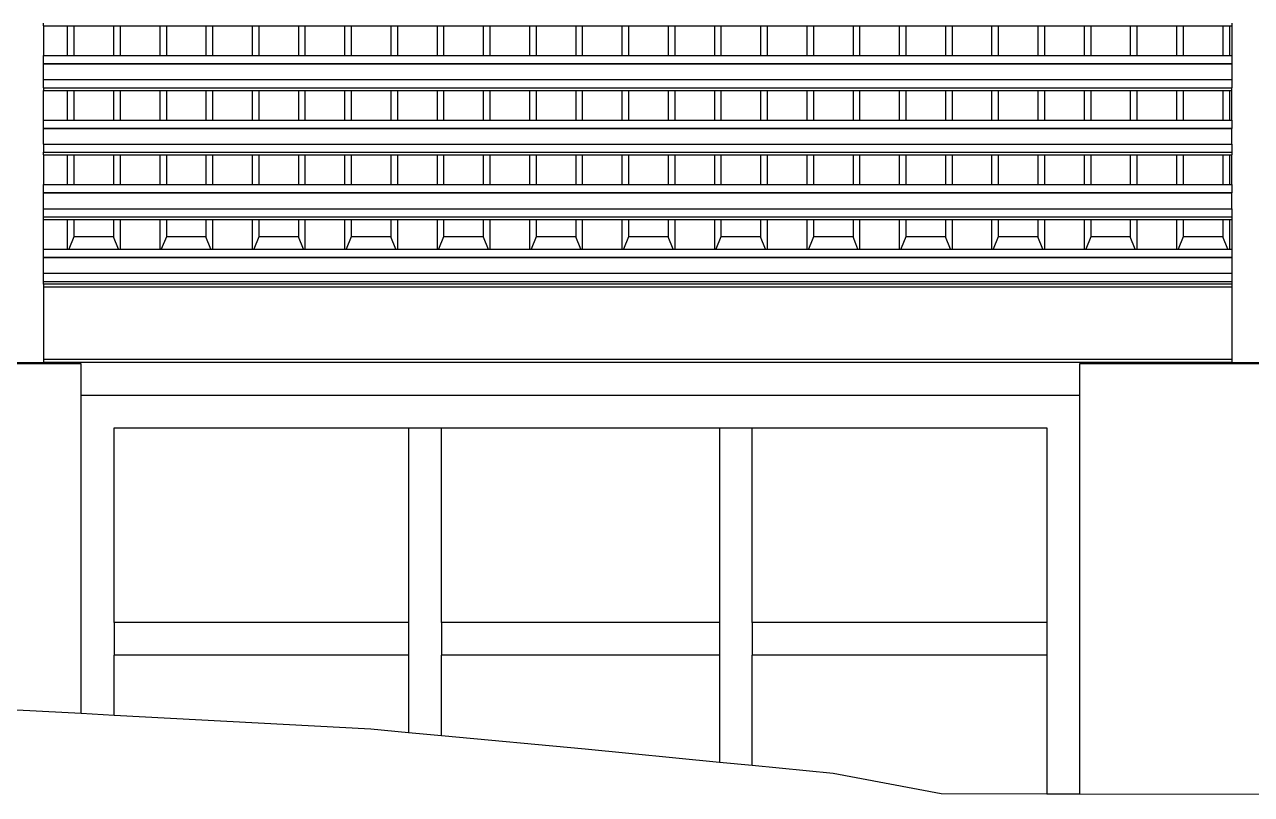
# Model space of a CAD drawing. Extents: x -101 to 101, y -14 to 18.
# Drawn here: x -47.651 to -43.902, y 7.825 to 10.178 of the extents above; entities that cross this region are included whole.
import ezdxf

# ---------------------------------------------------------------- set-up
doc = ezdxf.new("R2010")
doc.units = 0
doc.layers.get('0').update_dxf_attribs({"linetype": 'CONTINUOUS'})
doc.layers.add('SECTIONCUTEDGES', color=7, linetype='CONTINUOUS')

msp = doc.modelspace()

# ---------------------------------------------------------------- linework, layer by layer
for p, q in [((-47.5923, 10.1742), (-47.5923, 10.1824)), ((-47.5923, 10.1742), (-47.5201, 10.1742)), ((-47.5923, 10.1742), (-47.5923, 10.0838)), ((-47.5201, 10.1742), (-47.5201, 10.0838)), ((-47.5201, 10.1742), (-47.5, 10.1742)), ((-47.5, 10.1742), (-47.5, 10.0838)), ((-47.5, 10.1742), (-47.3789, 10.1742)), ((-47.3789, 10.1742), (-47.3789, 10.0838)), ((-47.3789, 10.1742), (-47.3587, 10.1742)), ((-47.3587, 10.1742), (-47.3587, 10.0838)), ((-47.3587, 10.1742), (-47.2377, 10.1742)), ((-47.2377, 10.1742), (-47.2377, 10.0838)), ((-47.2377, 10.1742), (-47.2175, 10.1742)), ((-47.2175, 10.1742), (-47.2175, 10.0838)), ((-47.2175, 10.1742), (-47.0965, 10.1742)), ((-47.0965, 10.1742), (-47.0965, 10.0838)), ((-47.0965, 10.1742), (-47.0763, 10.1742)), ((-47.0763, 10.1742), (-47.0763, 10.0838)), ((-47.0763, 10.1742), (-46.9553, 10.1742)), ((-46.9553, 10.1742), (-46.9553, 10.0838)), ((-46.9553, 10.1742), (-46.9351, 10.1742)), ((-46.9351, 10.1742), (-46.9351, 10.0838)), ((-46.9351, 10.1742), (-46.8141, 10.1742)), ((-46.8141, 10.1742), (-46.8141, 10.0838)), ((-46.8141, 10.1742), (-46.7939, 10.1742)), ((-46.7939, 10.1742), (-46.7939, 10.0838)), ((-46.7939, 10.1742), (-46.6729, 10.1742)), ((-46.6729, 10.1742), (-46.6729, 10.0838)), ((-46.6729, 10.1742), (-46.6527, 10.1742)), ((-46.6527, 10.1742), (-46.6527, 10.0838)), ((-46.6527, 10.1742), (-46.5317, 10.1742)), ((-46.5317, 10.1742), (-46.5317, 10.0838)), ((-46.5317, 10.1742), (-46.5115, 10.1742)), ((-46.5115, 10.1742), (-46.5115, 10.0838)), ((-46.5115, 10.1742), (-46.3905, 10.1742)), ((-46.3905, 10.1742), (-46.3905, 10.0838)), ((-46.3905, 10.1742), (-46.3703, 10.1742)), ((-46.3703, 10.1742), (-46.3703, 10.0838)), ((-46.3703, 10.1742), (-46.2493, 10.1742)), ((-46.2493, 10.1742), (-46.2493, 10.0838)), ((-46.2493, 10.1742), (-46.2291, 10.1742)), ((-46.2291, 10.1742), (-46.2291, 10.0838)), ((-46.2291, 10.1742), (-46.1081, 10.1742)), ((-46.1081, 10.1742), (-46.1081, 10.0838)), ((-46.1081, 10.1742), (-46.0879, 10.1742)), ((-46.0879, 10.1742), (-46.0879, 10.0838)), ((-46.0879, 10.1742), (-45.9668, 10.1742)), ((-45.9668, 10.1742), (-45.9668, 10.0838)), ((-45.9668, 10.1742), (-45.9467, 10.1742)), ((-45.9467, 10.1742), (-45.9467, 10.0838)), ((-45.9467, 10.1742), (-45.8256, 10.1742)), ((-45.8256, 10.1742), (-45.8256, 10.0838)), ((-45.8256, 10.1742), (-45.8055, 10.1742)), ((-45.8055, 10.1742), (-45.8055, 10.0838)), ((-45.8055, 10.1742), (-45.6844, 10.1742)), ((-45.6844, 10.1742), (-45.6844, 10.0838)), ((-45.6844, 10.1742), (-45.6643, 10.1742)), ((-45.6643, 10.1742), (-45.6643, 10.0838)), ((-45.6643, 10.1742), (-45.5432, 10.1742)), ((-45.5432, 10.1742), (-45.5432, 10.0838)), ((-45.5432, 10.1742), (-45.5231, 10.1742)), ((-45.5231, 10.1742), (-45.5231, 10.0838)), ((-45.5231, 10.1742), (-45.402, 10.1742)), ((-45.402, 10.1742), (-45.402, 10.0838)), ((-45.402, 10.1742), (-45.3818, 10.1742)), ((-45.3818, 10.1742), (-45.3818, 10.0838)), ((-45.3818, 10.1742), (-45.2608, 10.1742)), ((-45.2608, 10.1742), (-45.2608, 10.0838)), ((-45.2608, 10.1742), (-45.2406, 10.1742)), ((-45.2406, 10.1742), (-45.2406, 10.0838)), ((-45.2406, 10.1742), (-45.1196, 10.1742)), ((-45.1196, 10.1742), (-45.1196, 10.0838)), ((-45.1196, 10.1742), (-45.0994, 10.1742)), ((-45.0994, 10.1742), (-45.0994, 10.0838)), ((-45.0994, 10.1742), (-44.9784, 10.1742)), ((-44.9784, 10.1742), (-44.9784, 10.0838)), ((-44.9784, 10.1742), (-44.9582, 10.1742)), ((-44.9582, 10.1742), (-44.9582, 10.0838)), ((-44.9582, 10.1742), (-44.8372, 10.1742)), ((-44.8372, 10.1742), (-44.8372, 10.0838)), ((-44.8372, 10.1742), (-44.817, 10.1742)), ((-44.817, 10.1742), (-44.817, 10.0838)), ((-44.817, 10.1742), (-44.696, 10.1742)), ((-44.696, 10.1742), (-44.696, 10.0838)), ((-44.696, 10.1742), (-44.6758, 10.1742)), ((-44.6758, 10.1742), (-44.6758, 10.0838)), ((-44.6758, 10.1742), (-44.5548, 10.1742)), ((-44.5548, 10.1742), (-44.5548, 10.0838)), ((-44.5548, 10.1742), (-44.5346, 10.1742)), ((-44.5346, 10.1742), (-44.5346, 10.0838)), ((-44.5346, 10.1742), (-44.4136, 10.1742)), ((-44.4136, 10.1742), (-44.4136, 10.0838)), ((-44.4136, 10.1742), (-44.3934, 10.1742)), ((-44.3934, 10.1742), (-44.3934, 10.0838)), ((-44.3934, 10.1742), (-44.2724, 10.1742)), ((-44.2724, 10.1742), (-44.2724, 10.0838)), ((-44.2724, 10.1742), (-44.2522, 10.1742)), ((-44.2522, 10.1742), (-44.2522, 10.0838)), ((-44.2522, 10.1742), (-44.1312, 10.1742)), ((-44.1312, 10.1742), (-44.1312, 10.0838)), ((-44.1312, 10.1742), (-44.111, 10.1742)), ((-44.111, 10.1742), (-44.111, 10.0838)), ((-44.111, 10.1742), (-43.99, 10.1742)), ((-43.99, 10.1742), (-43.99, 10.0838)), ((-43.99, 10.1742), (-43.9698, 10.1742)), ((-43.9698, 10.1742), (-43.9698, 10.0838)), ((-43.9698, 10.1742), (-43.9623, 10.1742)), ((-43.9623, 10.1824), (-43.9623, 10.1742)), ((-43.9623, 10.1742), (-43.9623, 10.0838)), ((-47.5923, 10.0838), (-47.5201, 10.0838)), ((-47.5923, 10.0591), (-47.5923, 10.0838)), ((-47.5201, 10.0838), (-47.5, 10.0838)), ((-47.5, 10.0838), (-47.3789, 10.0838)), ((-47.3789, 10.0838), (-47.3587, 10.0838)), ((-47.3587, 10.0838), (-47.2377, 10.0838)), ((-47.2377, 10.0838), (-47.2175, 10.0838)), ((-47.2175, 10.0838), (-47.0965, 10.0838)), ((-47.0965, 10.0838), (-47.0763, 10.0838)), ((-47.0763, 10.0838), (-46.9553, 10.0838)), ((-46.9553, 10.0838), (-46.9351, 10.0838)), ((-46.9351, 10.0838), (-46.8141, 10.0838)), ((-46.8141, 10.0838), (-46.7939, 10.0838)), ((-46.7939, 10.0838), (-46.6729, 10.0838)), ((-46.6729, 10.0838), (-46.6527, 10.0838)), ((-46.6527, 10.0838), (-46.5317, 10.0838)), ((-46.5317, 10.0838), (-46.5115, 10.0838)), ((-46.5115, 10.0838), (-46.3905, 10.0838)), ((-46.3905, 10.0838), (-46.3703, 10.0838)), ((-46.3703, 10.0838), (-46.2493, 10.0838)), ((-46.2493, 10.0838), (-46.2291, 10.0838)), ((-46.2291, 10.0838), (-46.1081, 10.0838)), ((-46.1081, 10.0838), (-46.0879, 10.0838)), ((-46.0879, 10.0838), (-45.9668, 10.0838)), ((-45.9668, 10.0838), (-45.9467, 10.0838)), ((-45.9467, 10.0838), (-45.8256, 10.0838)), ((-45.8256, 10.0838), (-45.8055, 10.0838)), ((-45.8055, 10.0838), (-45.6844, 10.0838)), ((-45.6844, 10.0838), (-45.6643, 10.0838)), ((-45.6643, 10.0838), (-45.5432, 10.0838)), ((-45.5432, 10.0838), (-45.5231, 10.0838)), ((-45.5231, 10.0838), (-45.402, 10.0838)), ((-45.402, 10.0838), (-45.3818, 10.0838)), ((-45.3818, 10.0838), (-45.2608, 10.0838)), ((-45.2608, 10.0838), (-45.2406, 10.0838)), ((-45.2406, 10.0838), (-45.1196, 10.0838)), ((-45.1196, 10.0838), (-45.0994, 10.0838)), ((-45.0994, 10.0838), (-44.9784, 10.0838)), ((-44.9784, 10.0838), (-44.9582, 10.0838)), ((-44.9582, 10.0838), (-44.8372, 10.0838)), ((-44.8372, 10.0838), (-44.817, 10.0838)), ((-44.817, 10.0838), (-44.696, 10.0838)), ((-44.696, 10.0838), (-44.6758, 10.0838)), ((-44.6758, 10.0838), (-44.5548, 10.0838)), ((-44.5548, 10.0838), (-44.5346, 10.0838)), ((-44.5346, 10.0838), (-44.4136, 10.0838)), ((-44.4136, 10.0838), (-44.3934, 10.0838)), ((-44.3934, 10.0838), (-44.2724, 10.0838)), ((-44.2724, 10.0838), (-44.2522, 10.0838)), ((-44.2522, 10.0838), (-44.1312, 10.0838)), ((-44.1312, 10.0838), (-44.111, 10.0838)), ((-44.111, 10.0838), (-43.99, 10.0838)), ((-43.99, 10.0838), (-43.9698, 10.0838)), ((-43.9698, 10.0838), (-43.9623, 10.0838)), ((-43.9623, 10.0838), (-43.9623, 10.0591)), ((-47.5923, 10.0591), (-43.9623, 10.0591)), ((-47.5923, 10.0583), (-47.5923, 10.0591)), ((-47.5923, 10.0583), (-43.9623, 10.0583)), ((-47.5923, 10.0098), (-47.5923, 10.0583)), ((-43.9623, 10.0591), (-43.9623, 10.0583)), ((-43.9623, 10.0583), (-43.9623, 10.0098)), ((-47.5923, 10.0098), (-43.9623, 10.0098)), ((-47.5923, 9.9851), (-47.5923, 10.0098)), ((-43.9623, 10.0098), (-43.9623, 9.9851)), ((-47.5923, 9.9851), (-43.9623, 9.9851)), ((-47.5923, 9.9851), (-47.5923, 9.9769)), ((-47.5923, 9.9769), (-47.5201, 9.9769)), ((-47.5923, 9.8865), (-47.5923, 9.9769)), ((-47.5201, 9.9769), (-47.5201, 9.8865)), ((-47.5201, 9.9769), (-47.5, 9.9769)), ((-47.5, 9.9769), (-47.5, 9.8865)), ((-47.5, 9.9769), (-47.3789, 9.9769)), ((-47.3789, 9.9769), (-47.3789, 9.8865)), ((-47.3789, 9.9769), (-47.3587, 9.9769)), ((-47.3587, 9.9769), (-47.3587, 9.8865)), ((-47.3587, 9.9769), (-47.2377, 9.9769)), ((-47.2377, 9.9769), (-47.2377, 9.8865)), ((-47.2377, 9.9769), (-47.2175, 9.9769)), ((-47.2175, 9.9769), (-47.2175, 9.8865)), ((-47.2175, 9.9769), (-47.0965, 9.9769)), ((-47.0965, 9.9769), (-47.0965, 9.8865)), ((-47.0965, 9.9769), (-47.0763, 9.9769)), ((-47.0763, 9.9769), (-47.0763, 9.8865)), ((-47.0763, 9.9769), (-46.9553, 9.9769)), ((-46.9553, 9.9769), (-46.9553, 9.8865)), ((-46.9553, 9.9769), (-46.9351, 9.9769)), ((-46.9351, 9.9769), (-46.9351, 9.8865)), ((-46.9351, 9.9769), (-46.8141, 9.9769)), ((-46.8141, 9.9769), (-46.8141, 9.8865)), ((-46.8141, 9.9769), (-46.7939, 9.9769)), ((-46.7939, 9.9769), (-46.7939, 9.8865)), ((-46.7939, 9.9769), (-46.6729, 9.9769)), ((-46.6729, 9.9769), (-46.6729, 9.8865)), ((-46.6729, 9.9769), (-46.6527, 9.9769)), ((-46.6527, 9.9769), (-46.6527, 9.8865)), ((-46.6527, 9.9769), (-46.5317, 9.9769)), ((-46.5317, 9.9769), (-46.5317, 9.8865)), ((-46.5317, 9.9769), (-46.5115, 9.9769)), ((-46.5115, 9.9769), (-46.5115, 9.8865)), ((-46.5115, 9.9769), (-46.3905, 9.9769)), ((-46.3905, 9.9769), (-46.3905, 9.8865)), ((-46.3905, 9.9769), (-46.3703, 9.9769)), ((-46.3703, 9.9769), (-46.3703, 9.8865)), ((-46.3703, 9.9769), (-46.2493, 9.9769)), ((-46.2493, 9.9769), (-46.2493, 9.8865)), ((-46.2493, 9.9769), (-46.2291, 9.9769)), ((-46.2291, 9.9769), (-46.2291, 9.8865)), ((-46.2291, 9.9769), (-46.1081, 9.9769)), ((-46.1081, 9.9769), (-46.1081, 9.8865)), ((-46.1081, 9.9769), (-46.0879, 9.9769)), ((-46.0879, 9.9769), (-46.0879, 9.8865)), ((-46.0879, 9.9769), (-45.9668, 9.9769)), ((-45.9668, 9.9769), (-45.9668, 9.8865)), ((-45.9668, 9.9769), (-45.9467, 9.9769)), ((-45.9467, 9.9769), (-45.9467, 9.8865)), ((-45.9467, 9.9769), (-45.8256, 9.9769)), ((-45.8256, 9.9769), (-45.8256, 9.8865)), ((-45.8256, 9.9769), (-45.8055, 9.9769)), ((-45.8055, 9.9769), (-45.8055, 9.8865)), ((-45.8055, 9.9769), (-45.6844, 9.9769)), ((-45.6844, 9.9769), (-45.6844, 9.8865)), ((-45.6844, 9.9769), (-45.6643, 9.9769)), ((-45.6643, 9.9769), (-45.6643, 9.8865)), ((-45.6643, 9.9769), (-45.5432, 9.9769)), ((-45.5432, 9.9769), (-45.5432, 9.8865)), ((-45.5432, 9.9769), (-45.5231, 9.9769)), ((-45.5231, 9.9769), (-45.5231, 9.8865)), ((-45.5231, 9.9769), (-45.402, 9.9769)), ((-45.402, 9.9769), (-45.402, 9.8865)), ((-45.402, 9.9769), (-45.3818, 9.9769)), ((-45.3818, 9.9769), (-45.3818, 9.8865)), ((-45.3818, 9.9769), (-45.2608, 9.9769)), ((-45.2608, 9.9769), (-45.2608, 9.8865)), ((-45.2608, 9.9769), (-45.2406, 9.9769)), ((-45.2406, 9.9769), (-45.2406, 9.8865)), ((-45.2406, 9.9769), (-45.1196, 9.9769)), ((-45.1196, 9.9769), (-45.1196, 9.8865)), ((-45.1196, 9.9769), (-45.0994, 9.9769)), ((-45.0994, 9.9769), (-45.0994, 9.8865)), ((-45.0994, 9.9769), (-44.9784, 9.9769)), ((-44.9784, 9.9769), (-44.9784, 9.8865)), ((-44.9784, 9.9769), (-44.9582, 9.9769)), ((-44.9582, 9.9769), (-44.9582, 9.8865)), ((-44.9582, 9.9769), (-44.8372, 9.9769)), ((-44.8372, 9.9769), (-44.8372, 9.8865)), ((-44.8372, 9.9769), (-44.817, 9.9769)), ((-44.817, 9.9769), (-44.817, 9.8865)), ((-44.817, 9.9769), (-44.696, 9.9769)), ((-44.696, 9.9769), (-44.696, 9.8865)), ((-44.696, 9.9769), (-44.6758, 9.9769)), ((-44.6758, 9.9769), (-44.6758, 9.8865)), ((-44.6758, 9.9769), (-44.5548, 9.9769)), ((-44.5548, 9.9769), (-44.5548, 9.8865)), ((-44.5548, 9.9769), (-44.5346, 9.9769)), ((-44.5346, 9.9769), (-44.5346, 9.8865)), ((-44.5346, 9.9769), (-44.4136, 9.9769)), ((-44.4136, 9.9769), (-44.4136, 9.8865)), ((-44.4136, 9.9769), (-44.3934, 9.9769)), ((-44.3934, 9.9769), (-44.3934, 9.8865)), ((-44.3934, 9.9769), (-44.2724, 9.9769)), ((-44.2724, 9.9769), (-44.2724, 9.8865)), ((-44.2724, 9.9769), (-44.2522, 9.9769)), ((-44.2522, 9.9769), (-44.2522, 9.8865)), ((-44.2522, 9.9769), (-44.1312, 9.9769)), ((-44.1312, 9.9769), (-44.1312, 9.8865)), ((-44.1312, 9.9769), (-44.111, 9.9769)), ((-44.111, 9.9769), (-44.111, 9.8865)), ((-44.111, 9.9769), (-43.99, 9.9769)), ((-43.99, 9.9769), (-43.99, 9.8865)), ((-43.99, 9.9769), (-43.9698, 9.9769)), ((-43.9698, 9.9769), (-43.9698, 9.8865)), ((-43.9698, 9.9769), (-43.9623, 9.9769)), ((-43.9623, 9.9769), (-43.9623, 9.9851)), ((-43.9623, 9.8865), (-43.9623, 9.9769)), ((-47.5923, 9.8865), (-47.5201, 9.8865)), ((-47.5923, 9.8618), (-47.5923, 9.8865)), ((-47.5923, 9.8618), (-43.9623, 9.8618)), ((-47.5923, 9.861), (-47.5923, 9.8618)), ((-47.5923, 9.861), (-43.9623, 9.861)), ((-47.5923, 9.8125), (-47.5923, 9.861)), ((-47.5201, 9.8865), (-47.5, 9.8865)), ((-47.5, 9.8865), (-47.3789, 9.8865)), ((-47.3789, 9.8865), (-47.3587, 9.8865)), ((-47.3587, 9.8865), (-47.2377, 9.8865)), ((-47.2377, 9.8865), (-47.2175, 9.8865)), ((-47.2175, 9.8865), (-47.0965, 9.8865)), ((-47.0965, 9.8865), (-47.0763, 9.8865)), ((-47.0763, 9.8865), (-46.9553, 9.8865)), ((-46.9553, 9.8865), (-46.9351, 9.8865)), ((-46.9351, 9.8865), (-46.8141, 9.8865)), ((-46.8141, 9.8865), (-46.7939, 9.8865)), ((-46.7939, 9.8865), (-46.6729, 9.8865)), ((-46.6729, 9.8865), (-46.6527, 9.8865)), ((-46.6527, 9.8865), (-46.5317, 9.8865)), ((-46.5317, 9.8865), (-46.5115, 9.8865)), ((-46.5115, 9.8865), (-46.3905, 9.8865)), ((-46.3905, 9.8865), (-46.3703, 9.8865)), ((-46.3703, 9.8865), (-46.2493, 9.8865)), ((-46.2493, 9.8865), (-46.2291, 9.8865)), ((-46.2291, 9.8865), (-46.1081, 9.8865)), ((-46.1081, 9.8865), (-46.0879, 9.8865)), ((-46.0879, 9.8865), (-45.9668, 9.8865)), ((-45.9668, 9.8865), (-45.9467, 9.8865)), ((-45.9467, 9.8865), (-45.8256, 9.8865)), ((-45.8256, 9.8865), (-45.8055, 9.8865)), ((-45.8055, 9.8865), (-45.6844, 9.8865)), ((-45.6844, 9.8865), (-45.6643, 9.8865)), ((-45.6643, 9.8865), (-45.5432, 9.8865)), ((-45.5432, 9.8865), (-45.5231, 9.8865)), ((-45.5231, 9.8865), (-45.402, 9.8865)), ((-45.402, 9.8865), (-45.3818, 9.8865)), ((-45.3818, 9.8865), (-45.2608, 9.8865)), ((-45.2608, 9.8865), (-45.2406, 9.8865)), ((-45.2406, 9.8865), (-45.1196, 9.8865)), ((-45.1196, 9.8865), (-45.0994, 9.8865)), ((-45.0994, 9.8865), (-44.9784, 9.8865)), ((-44.9784, 9.8865), (-44.9582, 9.8865)), ((-44.9582, 9.8865), (-44.8372, 9.8865)), ((-44.8372, 9.8865), (-44.817, 9.8865)), ((-44.817, 9.8865), (-44.696, 9.8865)), ((-44.696, 9.8865), (-44.6758, 9.8865)), ((-44.6758, 9.8865), (-44.5548, 9.8865)), ((-44.5548, 9.8865), (-44.5346, 9.8865)), ((-44.5346, 9.8865), (-44.4136, 9.8865)), ((-44.4136, 9.8865), (-44.3934, 9.8865)), ((-44.3934, 9.8865), (-44.2724, 9.8865)), ((-44.2724, 9.8865), (-44.2522, 9.8865)), ((-44.2522, 9.8865), (-44.1312, 9.8865)), ((-44.1312, 9.8865), (-44.111, 9.8865)), ((-44.111, 9.8865), (-43.99, 9.8865)), ((-43.99, 9.8865), (-43.9698, 9.8865)), ((-43.9698, 9.8865), (-43.9623, 9.8865)), ((-43.9623, 9.8865), (-43.9623, 9.8618)), ((-43.9623, 9.8618), (-43.9623, 9.861)), ((-43.9623, 9.8125), (-43.9623, 9.861)), ((-47.5923, 9.8125), (-43.9623, 9.8125)), ((-47.5923, 9.8125), (-47.5923, 9.7879)), ((-47.5923, 9.7879), (-43.9623, 9.7879)), ((-47.5923, 9.7796), (-47.5923, 9.7879)), ((-43.9623, 9.8125), (-43.9623, 9.7879)), ((-43.9623, 9.7879), (-43.9623, 9.7796)), ((-47.5923, 9.7796), (-47.5201, 9.7796)), ((-47.5923, 9.7796), (-47.5923, 9.6892)), ((-47.5201, 9.7796), (-47.5201, 9.6892)), ((-47.5201, 9.7796), (-47.5, 9.7796)), ((-47.5, 9.7796), (-47.5, 9.6892)), ((-47.5, 9.7796), (-47.3789, 9.7796)), ((-47.3789, 9.7796), (-47.3789, 9.6892)), ((-47.3789, 9.7796), (-47.3587, 9.7796)), ((-47.3587, 9.7796), (-47.3587, 9.6892)), ((-47.3587, 9.7796), (-47.2377, 9.7796)), ((-47.2377, 9.7796), (-47.2377, 9.6892)), ((-47.2377, 9.7796), (-47.2175, 9.7796)), ((-47.2175, 9.7796), (-47.2175, 9.6892)), ((-47.2175, 9.7796), (-47.0965, 9.7796)), ((-47.0965, 9.7796), (-47.0965, 9.6892)), ((-47.0965, 9.7796), (-47.0763, 9.7796)), ((-47.0763, 9.7796), (-47.0763, 9.6892)), ((-47.0763, 9.7796), (-46.9553, 9.7796)), ((-46.9553, 9.7796), (-46.9553, 9.6892)), ((-46.9553, 9.7796), (-46.9351, 9.7796)), ((-46.9351, 9.7796), (-46.9351, 9.6892)), ((-46.9351, 9.7796), (-46.8141, 9.7796)), ((-46.8141, 9.7796), (-46.8141, 9.6892)), ((-46.8141, 9.7796), (-46.7939, 9.7796)), ((-46.7939, 9.7796), (-46.7939, 9.6892)), ((-46.7939, 9.7796), (-46.6729, 9.7796)), ((-46.6729, 9.7796), (-46.6729, 9.6892)), ((-46.6729, 9.7796), (-46.6527, 9.7796)), ((-46.6527, 9.7796), (-46.6527, 9.6892)), ((-46.6527, 9.7796), (-46.5317, 9.7796)), ((-46.5317, 9.7796), (-46.5317, 9.6892)), ((-46.5317, 9.7796), (-46.5115, 9.7796)), ((-46.5115, 9.7796), (-46.5115, 9.6892)), ((-46.5115, 9.7796), (-46.3905, 9.7796)), ((-46.3905, 9.7796), (-46.3905, 9.6892)), ((-46.3905, 9.7796), (-46.3703, 9.7796)), ((-46.3703, 9.7796), (-46.3703, 9.6892)), ((-46.3703, 9.7796), (-46.2493, 9.7796)), ((-46.2493, 9.7796), (-46.2493, 9.6892)), ((-46.2493, 9.7796), (-46.2291, 9.7796)), ((-46.2291, 9.7796), (-46.2291, 9.6892)), ((-46.2291, 9.7796), (-46.1081, 9.7796)), ((-46.1081, 9.7796), (-46.1081, 9.6892)), ((-46.1081, 9.7796), (-46.0879, 9.7796)), ((-46.0879, 9.7796), (-46.0879, 9.6892)), ((-46.0879, 9.7796), (-45.9668, 9.7796)), ((-45.9668, 9.7796), (-45.9668, 9.6892)), ((-45.9668, 9.7796), (-45.9467, 9.7796)), ((-45.9467, 9.7796), (-45.9467, 9.6892)), ((-45.9467, 9.7796), (-45.8256, 9.7796)), ((-45.8256, 9.7796), (-45.8256, 9.6892)), ((-45.8256, 9.7796), (-45.8055, 9.7796)), ((-45.8055, 9.7796), (-45.8055, 9.6892)), ((-45.8055, 9.7796), (-45.6844, 9.7796)), ((-45.6844, 9.7796), (-45.6844, 9.6892)), ((-45.6844, 9.7796), (-45.6643, 9.7796)), ((-45.6643, 9.7796), (-45.6643, 9.6892)), ((-45.6643, 9.7796), (-45.5432, 9.7796)), ((-45.5432, 9.7796), (-45.5432, 9.6892)), ((-45.5432, 9.7796), (-45.5231, 9.7796)), ((-45.5231, 9.7796), (-45.5231, 9.6892)), ((-45.5231, 9.7796), (-45.402, 9.7796)), ((-45.402, 9.7796), (-45.402, 9.6892)), ((-45.402, 9.7796), (-45.3818, 9.7796)), ((-45.3818, 9.7796), (-45.3818, 9.6892)), ((-45.3818, 9.7796), (-45.2608, 9.7796)), ((-45.2608, 9.7796), (-45.2608, 9.6892)), ((-45.2608, 9.7796), (-45.2406, 9.7796)), ((-45.2406, 9.7796), (-45.2406, 9.6892)), ((-45.2406, 9.7796), (-45.1196, 9.7796)), ((-45.1196, 9.7796), (-45.1196, 9.6892)), ((-45.1196, 9.7796), (-45.0994, 9.7796)), ((-45.0994, 9.7796), (-45.0994, 9.6892)), ((-45.0994, 9.7796), (-44.9784, 9.7796)), ((-44.9784, 9.7796), (-44.9784, 9.6892)), ((-44.9784, 9.7796), (-44.9582, 9.7796)), ((-44.9582, 9.7796), (-44.9582, 9.6892)), ((-44.9582, 9.7796), (-44.8372, 9.7796)), ((-44.8372, 9.7796), (-44.8372, 9.6892)), ((-44.8372, 9.7796), (-44.817, 9.7796)), ((-44.817, 9.7796), (-44.817, 9.6892)), ((-44.817, 9.7796), (-44.696, 9.7796)), ((-44.696, 9.7796), (-44.696, 9.6892)), ((-44.696, 9.7796), (-44.6758, 9.7796)), ((-44.6758, 9.7796), (-44.6758, 9.6892)), ((-44.6758, 9.7796), (-44.5548, 9.7796)), ((-44.5548, 9.7796), (-44.5548, 9.6892)), ((-44.5548, 9.7796), (-44.5346, 9.7796)), ((-44.5346, 9.7796), (-44.5346, 9.6892)), ((-44.5346, 9.7796), (-44.4136, 9.7796)), ((-44.4136, 9.7796), (-44.4136, 9.6892)), ((-44.4136, 9.7796), (-44.3934, 9.7796)), ((-44.3934, 9.7796), (-44.3934, 9.6892)), ((-44.3934, 9.7796), (-44.2724, 9.7796)), ((-44.2724, 9.7796), (-44.2724, 9.6892)), ((-44.2724, 9.7796), (-44.2522, 9.7796)), ((-44.2522, 9.7796), (-44.2522, 9.6892)), ((-44.2522, 9.7796), (-44.1312, 9.7796)), ((-44.1312, 9.7796), (-44.1312, 9.6892)), ((-44.1312, 9.7796), (-44.111, 9.7796)), ((-44.111, 9.7796), (-44.111, 9.6892)), ((-44.111, 9.7796), (-43.99, 9.7796)), ((-43.99, 9.7796), (-43.99, 9.6892)), ((-43.99, 9.7796), (-43.9698, 9.7796)), ((-43.9698, 9.7796), (-43.9698, 9.6892)), ((-43.9698, 9.7796), (-43.9623, 9.7796)), ((-43.9623, 9.6892), (-43.9623, 9.7796)), ((-47.5923, 9.6892), (-47.5201, 9.6892)), ((-47.5923, 9.6646), (-47.5923, 9.6892)), ((-47.5201, 9.6892), (-47.5, 9.6892)), ((-47.5, 9.6892), (-47.3789, 9.6892)), ((-47.3789, 9.6892), (-47.3587, 9.6892)), ((-47.3587, 9.6892), (-47.2377, 9.6892)), ((-47.2377, 9.6892), (-47.2175, 9.6892)), ((-47.2175, 9.6892), (-47.0965, 9.6892)), ((-47.0965, 9.6892), (-47.0763, 9.6892)), ((-47.0763, 9.6892), (-46.9553, 9.6892)), ((-46.9553, 9.6892), (-46.9351, 9.6892)), ((-46.9351, 9.6892), (-46.8141, 9.6892)), ((-46.8141, 9.6892), (-46.7939, 9.6892)), ((-46.7939, 9.6892), (-46.6729, 9.6892)), ((-46.6729, 9.6892), (-46.6527, 9.6892)), ((-46.6527, 9.6892), (-46.5317, 9.6892)), ((-46.5317, 9.6892), (-46.5115, 9.6892)), ((-46.5115, 9.6892), (-46.3905, 9.6892)), ((-46.3905, 9.6892), (-46.3703, 9.6892)), ((-46.3703, 9.6892), (-46.2493, 9.6892)), ((-46.2493, 9.6892), (-46.2291, 9.6892)), ((-46.2291, 9.6892), (-46.1081, 9.6892)), ((-46.1081, 9.6892), (-46.0879, 9.6892)), ((-46.0879, 9.6892), (-45.9668, 9.6892)), ((-45.9668, 9.6892), (-45.9467, 9.6892)), ((-45.9467, 9.6892), (-45.8256, 9.6892)), ((-45.8256, 9.6892), (-45.8055, 9.6892)), ((-45.8055, 9.6892), (-45.6844, 9.6892)), ((-45.6844, 9.6892), (-45.6643, 9.6892)), ((-45.6643, 9.6892), (-45.5432, 9.6892)), ((-45.5432, 9.6892), (-45.5231, 9.6892)), ((-45.5231, 9.6892), (-45.402, 9.6892)), ((-45.402, 9.6892), (-45.3818, 9.6892)), ((-45.3818, 9.6892), (-45.2608, 9.6892)), ((-45.2608, 9.6892), (-45.2406, 9.6892)), ((-45.2406, 9.6892), (-45.1196, 9.6892)), ((-45.1196, 9.6892), (-45.0994, 9.6892)), ((-45.0994, 9.6892), (-44.9784, 9.6892)), ((-44.9784, 9.6892), (-44.9582, 9.6892)), ((-44.9582, 9.6892), (-44.8372, 9.6892)), ((-44.8372, 9.6892), (-44.817, 9.6892)), ((-44.817, 9.6892), (-44.696, 9.6892)), ((-44.696, 9.6892), (-44.6758, 9.6892)), ((-44.6758, 9.6892), (-44.5548, 9.6892)), ((-44.5548, 9.6892), (-44.5346, 9.6892)), ((-44.5346, 9.6892), (-44.4136, 9.6892)), ((-44.4136, 9.6892), (-44.3934, 9.6892)), ((-44.3934, 9.6892), (-44.2724, 9.6892)), ((-44.2724, 9.6892), (-44.2522, 9.6892)), ((-44.2522, 9.6892), (-44.1312, 9.6892)), ((-44.1312, 9.6892), (-44.111, 9.6892)), ((-44.111, 9.6892), (-43.99, 9.6892)), ((-43.99, 9.6892), (-43.9698, 9.6892)), ((-43.9698, 9.6892), (-43.9623, 9.6892)), ((-43.9623, 9.6892), (-43.9623, 9.6646)), ((-47.5923, 9.6646), (-43.9623, 9.6646)), ((-47.5923, 9.6637), (-47.5923, 9.6646)), ((-47.5923, 9.6637), (-43.9623, 9.6637)), ((-47.5923, 9.6152), (-47.5923, 9.6637)), ((-43.9623, 9.6646), (-43.9623, 9.6637)), ((-43.9623, 9.6152), (-43.9623, 9.6637)), ((-47.5923, 9.6152), (-43.9623, 9.6152)), ((-47.5923, 9.5906), (-47.5923, 9.6152)), ((-43.9623, 9.6152), (-43.9623, 9.5906)), ((-47.5923, 9.5906), (-43.9623, 9.5906)), ((-47.5923, 9.5824), (-47.5923, 9.5906)), ((-47.5923, 9.5824), (-47.5201, 9.5824)), ((-47.5923, 9.4919), (-47.5923, 9.5824)), ((-47.5201, 9.5824), (-47.5201, 9.4919)), ((-47.5201, 9.5824), (-47.5, 9.5824)), ((-47.5, 9.5824), (-47.5, 9.5292)), ((-47.5, 9.5824), (-47.3789, 9.5824)), ((-47.3789, 9.5824), (-47.3789, 9.5292)), ((-47.3789, 9.5824), (-47.3587, 9.5824)), ((-47.3587, 9.5824), (-47.3587, 9.4919)), ((-47.3587, 9.5824), (-47.2377, 9.5824)), ((-47.2377, 9.5824), (-47.2377, 9.4919)), ((-47.2377, 9.5824), (-47.2175, 9.5824)), ((-47.2175, 9.5824), (-47.2175, 9.5292)), ((-47.2175, 9.5824), (-47.0965, 9.5824)), ((-47.0965, 9.5824), (-47.0965, 9.5292)), ((-47.0965, 9.5824), (-47.0763, 9.5824)), ((-47.0763, 9.5824), (-47.0763, 9.4919)), ((-47.0763, 9.5824), (-46.9553, 9.5824)), ((-46.9553, 9.5824), (-46.9553, 9.4919)), ((-46.9553, 9.5824), (-46.9351, 9.5824)), ((-46.9351, 9.5824), (-46.9351, 9.5292)), ((-46.9351, 9.5824), (-46.8141, 9.5824)), ((-46.8141, 9.5824), (-46.8141, 9.5292)), ((-46.8141, 9.5824), (-46.7939, 9.5824)), ((-46.7939, 9.5824), (-46.7939, 9.4919)), ((-46.7939, 9.5824), (-46.6729, 9.5824)), ((-46.6729, 9.5824), (-46.6729, 9.4919)), ((-46.6729, 9.5824), (-46.6527, 9.5824)), ((-46.6527, 9.5824), (-46.6527, 9.5292)), ((-46.6527, 9.5824), (-46.5317, 9.5824)), ((-46.5317, 9.5824), (-46.5317, 9.5292)), ((-46.5317, 9.5824), (-46.5115, 9.5824)), ((-46.5115, 9.5824), (-46.5115, 9.4919)), ((-46.5115, 9.5824), (-46.3905, 9.5824)), ((-46.3905, 9.5824), (-46.3905, 9.4919)), ((-46.3905, 9.5824), (-46.3703, 9.5824)), ((-46.3703, 9.5824), (-46.3703, 9.5292)), ((-46.3703, 9.5824), (-46.2493, 9.5824)), ((-46.2493, 9.5824), (-46.2493, 9.5292)), ((-46.2493, 9.5824), (-46.2291, 9.5824)), ((-46.2291, 9.5824), (-46.2291, 9.4919)), ((-46.2291, 9.5824), (-46.1081, 9.5824)), ((-46.1081, 9.5824), (-46.1081, 9.4919)), ((-46.1081, 9.5824), (-46.0879, 9.5824)), ((-46.0879, 9.5824), (-46.0879, 9.5292)), ((-46.0879, 9.5824), (-45.9668, 9.5824)), ((-45.9668, 9.5824), (-45.9668, 9.5292)), ((-45.9668, 9.5824), (-45.9467, 9.5824)), ((-45.9467, 9.5824), (-45.9467, 9.4919)), ((-45.9467, 9.5824), (-45.8256, 9.5824)), ((-45.8256, 9.5824), (-45.8256, 9.4919)), ((-45.8256, 9.5824), (-45.8055, 9.5824)), ((-45.8055, 9.5824), (-45.8055, 9.5292)), ((-45.8055, 9.5824), (-45.6844, 9.5824)), ((-45.6844, 9.5824), (-45.6844, 9.5292)), ((-45.6844, 9.5824), (-45.6643, 9.5824)), ((-45.6643, 9.5824), (-45.6643, 9.4919)), ((-45.6643, 9.5824), (-45.5432, 9.5824)), ((-45.5432, 9.5824), (-45.5432, 9.4919)), ((-45.5432, 9.5824), (-45.5231, 9.5824)), ((-45.5231, 9.5824), (-45.5231, 9.5292)), ((-45.5231, 9.5824), (-45.402, 9.5824)), ((-45.402, 9.5824), (-45.402, 9.5292)), ((-45.402, 9.5824), (-45.3818, 9.5824)), ((-45.3818, 9.5824), (-45.3818, 9.4919)), ((-45.3818, 9.5824), (-45.2608, 9.5824)), ((-45.2608, 9.5824), (-45.2608, 9.4919)), ((-45.2608, 9.5824), (-45.2406, 9.5824)), ((-45.2406, 9.5824), (-45.2406, 9.5292)), ((-45.2406, 9.5824), (-45.1196, 9.5824)), ((-45.1196, 9.5824), (-45.1196, 9.5292)), ((-45.1196, 9.5824), (-45.0994, 9.5824)), ((-45.0994, 9.5824), (-45.0994, 9.4919)), ((-45.0994, 9.5824), (-44.9784, 9.5824)), ((-44.9784, 9.5824), (-44.9784, 9.4919)), ((-44.9784, 9.5824), (-44.9582, 9.5824)), ((-44.9582, 9.5824), (-44.9582, 9.5292)), ((-44.9582, 9.5824), (-44.8372, 9.5824)), ((-44.8372, 9.5824), (-44.8372, 9.5292)), ((-44.8372, 9.5824), (-44.817, 9.5824)), ((-44.817, 9.5824), (-44.817, 9.4919)), ((-44.817, 9.5824), (-44.696, 9.5824)), ((-44.696, 9.5824), (-44.696, 9.4919)), ((-44.696, 9.5824), (-44.6758, 9.5824)), ((-44.6758, 9.5824), (-44.6758, 9.5292)), ((-44.6758, 9.5824), (-44.5548, 9.5824)), ((-44.5548, 9.5824), (-44.5548, 9.5292)), ((-44.5548, 9.5824), (-44.5346, 9.5824)), ((-44.5346, 9.5824), (-44.5346, 9.4919)), ((-44.5346, 9.5824), (-44.4136, 9.5824)), ((-44.4136, 9.5824), (-44.4136, 9.4919)), ((-44.4136, 9.5824), (-44.3934, 9.5824)), ((-44.3934, 9.5824), (-44.3934, 9.5292)), ((-44.3934, 9.5824), (-44.2724, 9.5824)), ((-44.2724, 9.5824), (-44.2724, 9.5292)), ((-44.2724, 9.5824), (-44.2522, 9.5824)), ((-44.2522, 9.5824), (-44.2522, 9.4919)), ((-44.2522, 9.5824), (-44.1312, 9.5824)), ((-44.1312, 9.5824), (-44.1312, 9.4919)), ((-44.1312, 9.5824), (-44.111, 9.5824)), ((-44.111, 9.5824), (-44.111, 9.5292)), ((-44.111, 9.5824), (-43.99, 9.5824)), ((-43.99, 9.5824), (-43.99, 9.5292)), ((-43.99, 9.5824), (-43.9698, 9.5824)), ((-43.9698, 9.5824), (-43.9698, 9.4919)), ((-43.9698, 9.5824), (-43.9623, 9.5824)), ((-43.9623, 9.5906), (-43.9623, 9.5824)), ((-43.9623, 9.5824), (-43.9623, 9.4919)), ((-47.5, 9.5292), (-47.5152, 9.4919)), ((-47.3789, 9.5292), (-47.5, 9.5292)), ((-47.3637, 9.4919), (-47.3789, 9.5292)), ((-47.2175, 9.5292), (-47.2328, 9.4919)), ((-47.0965, 9.5292), (-47.2175, 9.5292)), ((-47.0813, 9.4919), (-47.0965, 9.5292)), ((-46.9351, 9.5292), (-46.9504, 9.4919)), ((-46.8141, 9.5292), (-46.9351, 9.5292)), ((-46.7988, 9.4919), (-46.8141, 9.5292)), ((-46.6527, 9.5292), (-46.668, 9.4919)), ((-46.5317, 9.5292), (-46.6527, 9.5292)), ((-46.5164, 9.4919), (-46.5317, 9.5292)), ((-46.3703, 9.5292), (-46.3855, 9.4919)), ((-46.2493, 9.5292), (-46.3703, 9.5292)), ((-46.2493, 9.5292), (-46.234, 9.4919)), ((-46.0879, 9.5292), (-46.1031, 9.4919)), ((-45.9668, 9.5292), (-46.0879, 9.5292)), ((-45.9516, 9.4919), (-45.9668, 9.5292)), ((-45.8055, 9.5292), (-45.8207, 9.4919)), ((-45.6844, 9.5292), (-45.8055, 9.5292)), ((-45.6692, 9.4919), (-45.6844, 9.5292)), ((-45.5231, 9.5292), (-45.5383, 9.4919)), ((-45.402, 9.5292), (-45.5231, 9.5292)), ((-45.3868, 9.4919), (-45.402, 9.5292)), ((-45.2406, 9.5292), (-45.2445, 9.5197)), ((-45.1196, 9.5292), (-45.2406, 9.5292)), ((-45.1107, 9.5075), (-45.1196, 9.5292)), ((-44.9582, 9.5292), (-44.9722, 9.495)), ((-44.8372, 9.5292), (-44.9582, 9.5292)), ((-44.8219, 9.4919), (-44.8372, 9.5292)), ((-44.6758, 9.5292), (-44.6911, 9.4919)), ((-44.5548, 9.5292), (-44.6758, 9.5292)), ((-44.5395, 9.4919), (-44.5548, 9.5292)), ((-44.3934, 9.5292), (-44.4086, 9.4919)), ((-44.2724, 9.5292), (-44.3934, 9.5292)), ((-44.2571, 9.4919), (-44.2724, 9.5292)), ((-44.111, 9.5292), (-44.1262, 9.4919)), ((-43.99, 9.5292), (-44.111, 9.5292)), ((-43.9747, 9.4919), (-43.99, 9.5292)), ((-47.5923, 9.4919), (-47.5201, 9.4919)), ((-47.5923, 9.4673), (-47.5923, 9.4919)), ((-47.5201, 9.4919), (-47.5152, 9.4919)), ((-47.5152, 9.4919), (-47.3637, 9.4919)), ((-47.3637, 9.4919), (-47.3587, 9.4919)), ((-47.3587, 9.4919), (-47.2377, 9.4919)), ((-47.2377, 9.4919), (-47.2328, 9.4919)), ((-47.2328, 9.4919), (-47.0813, 9.4919)), ((-47.0813, 9.4919), (-47.0763, 9.4919)), ((-47.0763, 9.4919), (-46.9553, 9.4919)), ((-46.9553, 9.4919), (-46.9504, 9.4919)), ((-46.9504, 9.4919), (-46.7988, 9.4919)), ((-46.7988, 9.4919), (-46.7939, 9.4919)), ((-46.7939, 9.4919), (-46.6729, 9.4919)), ((-46.6729, 9.4919), (-46.668, 9.4919)), ((-46.668, 9.4919), (-46.5164, 9.4919)), ((-46.5164, 9.4919), (-46.5115, 9.4919)), ((-46.5115, 9.4919), (-46.3905, 9.4919)), ((-46.3905, 9.4919), (-46.3855, 9.4919)), ((-46.3855, 9.4919), (-46.234, 9.4919)), ((-46.234, 9.4919), (-46.2291, 9.4919)), ((-46.2291, 9.4919), (-46.1081, 9.4919)), ((-46.1081, 9.4919), (-46.1031, 9.4919)), ((-46.1031, 9.4919), (-45.9516, 9.4919)), ((-45.9516, 9.4919), (-45.9467, 9.4919)), ((-45.9467, 9.4919), (-45.8256, 9.4919)), ((-45.8256, 9.4919), (-45.8207, 9.4919)), ((-45.8207, 9.4919), (-45.6692, 9.4919)), ((-45.6692, 9.4919), (-45.6643, 9.4919)), ((-45.6643, 9.4919), (-45.5432, 9.4919)), ((-45.5432, 9.4919), (-45.5383, 9.4919)), ((-45.5383, 9.4919), (-45.3868, 9.4919)), ((-45.3868, 9.4919), (-45.3818, 9.4919)), ((-45.3818, 9.4919), (-45.2608, 9.4919)), ((-45.2608, 9.4919), (-45.2559, 9.4919)), ((-45.2445, 9.5197), (-45.2559, 9.4919)), ((-45.2559, 9.4919), (-45.1044, 9.4919)), ((-45.1044, 9.4919), (-45.1107, 9.5075)), ((-45.1044, 9.4919), (-45.0994, 9.4919)), ((-45.0994, 9.4919), (-44.9784, 9.4919)), ((-44.9784, 9.4919), (-44.9735, 9.4919)), ((-44.9722, 9.495), (-44.9735, 9.4919)), ((-44.9735, 9.4919), (-44.9392, 9.4919)), ((-44.9392, 9.4919), (-44.8219, 9.4919)), ((-44.8219, 9.4919), (-44.817, 9.4919)), ((-44.817, 9.4919), (-44.696, 9.4919)), ((-44.696, 9.4919), (-44.6911, 9.4919)), ((-44.6911, 9.4919), (-44.5395, 9.4919)), ((-44.5395, 9.4919), (-44.5346, 9.4919)), ((-44.5346, 9.4919), (-44.4136, 9.4919)), ((-44.4136, 9.4919), (-44.4086, 9.4919)), ((-44.4086, 9.4919), (-44.2571, 9.4919)), ((-44.2571, 9.4919), (-44.2522, 9.4919)), ((-44.2522, 9.4919), (-44.1312, 9.4919)), ((-44.1312, 9.4919), (-44.1262, 9.4919)), ((-44.1262, 9.4919), (-43.9747, 9.4919)), ((-43.9747, 9.4919), (-43.9698, 9.4919)), ((-43.9698, 9.4919), (-43.9623, 9.4919)), ((-43.9623, 9.4919), (-43.9623, 9.4673)), ((-47.5923, 9.4673), (-43.9623, 9.4673)), ((-47.5923, 9.4665), (-47.5923, 9.4673)), ((-47.5923, 9.4665), (-43.9623, 9.4665)), ((-47.5923, 9.418), (-47.5923, 9.4665)), ((-43.9623, 9.4673), (-43.9623, 9.4665)), ((-43.9623, 9.4665), (-43.9623, 9.418)), ((-47.5923, 9.418), (-43.9623, 9.418)), ((-47.5923, 9.3933), (-47.5923, 9.418)), ((-43.9623, 9.418), (-43.9623, 9.3933)), ((-47.5923, 9.3933), (-43.9623, 9.3933)), ((-47.5923, 9.3851), (-47.5923, 9.3933)), ((-43.9623, 9.3851), (-47.5923, 9.3851)), ((-47.5923, 9.3851), (-47.5923, 9.3753)), ((-43.9623, 9.3753), (-47.5923, 9.3753)), ((-47.5923, 9.3753), (-47.5923, 9.1549)), ((-43.9623, 9.3933), (-43.9623, 9.3851)), ((-43.9623, 9.3851), (-43.9623, 9.3753)), ((-43.9623, 9.3753), (-43.9623, 9.1549)), ((-43.9623, 9.1549), (-47.5923, 9.1549)), ((-47.5923, 9.1549), (-47.5923, 9.1451)), ((-43.9623, 9.1549), (-43.9623, 9.1451)), ((-47.4773, 9.1408), (-48.6273, 9.1408)), ((-47.7123, 9.1451), (-47.5923, 9.1451)), ((-43.9623, 9.1451), (-47.5923, 9.1451)), ((-47.4773, 9.0451), (-47.4773, 9.1408)), ((-43.2773, 9.1408), (-44.4273, 9.1408)), ((-44.4273, 9.1408), (-44.4273, 9.0451)), ((-43.9623, 9.1451), (-43.8423, 9.1451)), ((-47.4773, 8.0732), (-47.4773, 9.0451)), ((-47.4773, 9.0451), (-44.4273, 9.0451)), ((-44.4273, 9.0451), (-44.4273, 7.8271)), ((-47.3773, 8.3508), (-47.3773, 8.9451)), ((-47.3773, 8.9451), (-46.4773, 8.9451)), ((-46.4773, 8.9451), (-46.3773, 8.9451)), ((-46.4773, 8.9451), (-46.4773, 8.3508)), ((-46.3773, 8.9451), (-45.5273, 8.9451)), ((-46.3773, 8.3508), (-46.3773, 8.9451)), ((-45.5273, 8.9451), (-45.4273, 8.9451)), ((-45.5273, 8.9451), (-45.5273, 8.3508)), ((-45.4273, 8.3508), (-45.4273, 8.9451)), ((-45.4273, 8.9451), (-44.5273, 8.9451)), ((-44.5273, 8.9451), (-44.5273, 8.3508)), ((-46.4773, 8.3508), (-47.3773, 8.3508)), ((-47.3773, 8.3508), (-47.3773, 8.2508)), ((-46.4773, 8.3508), (-46.4773, 8.2508)), ((-45.5273, 8.3508), (-46.3773, 8.3508)), ((-46.3773, 8.3508), (-46.3773, 8.2508)), ((-45.5273, 8.3508), (-45.5273, 8.2508)), ((-44.5273, 8.3508), (-45.4273, 8.3508)), ((-45.4273, 8.3508), (-45.4273, 8.2508)), ((-44.5273, 8.3508), (-44.5273, 8.2508)), ((-46.4773, 8.2508), (-47.3773, 8.2508)), ((-47.3773, 8.0678), (-47.3773, 8.2508)), ((-46.4773, 8.2508), (-46.4773, 8.0148)), ((-45.5273, 8.2508), (-46.3773, 8.2508)), ((-46.3773, 8.0055), (-46.3773, 8.2508)), ((-45.5273, 8.2508), (-45.5273, 7.9241)), ((-44.5273, 8.2508), (-45.4273, 8.2508)), ((-45.4273, 7.9142), (-45.4273, 8.2508)), ((-44.5273, 8.2508), (-44.5273, 7.8273))]:
    msp.add_line(p, q)
at = {"layer": 'SECTIONCUTEDGES'}
for p, q in [((-48.6273, 8.1352), (-47.4773, 8.0732)), ((-47.4773, 8.0732), (-47.3773, 8.0678)), ((-47.3773, 8.0678), (-46.593, 8.0255)), ((-46.593, 8.0255), (-46.4773, 8.0148)), ((-46.4773, 8.0148), (-46.3773, 8.0055)), ((-46.3773, 8.0055), (-45.9374, 7.9649)), ((-45.9374, 7.9649), (-45.5273, 7.9241)), ((-45.5273, 7.9241), (-45.4273, 7.9142)), ((-45.4273, 7.9142), (-45.1799, 7.8897)), ((-45.1799, 7.8897), (-44.8498, 7.8279)), ((-44.8498, 7.8279), (-44.5273, 7.8273)), ((-44.5273, 7.8273), (-44.4273, 7.8271)), ((-44.4273, 7.8271), (-43.2773, 7.825))]:
    msp.add_line(p, q, dxfattribs=at)

doc.saveas('drawing.dxf')
